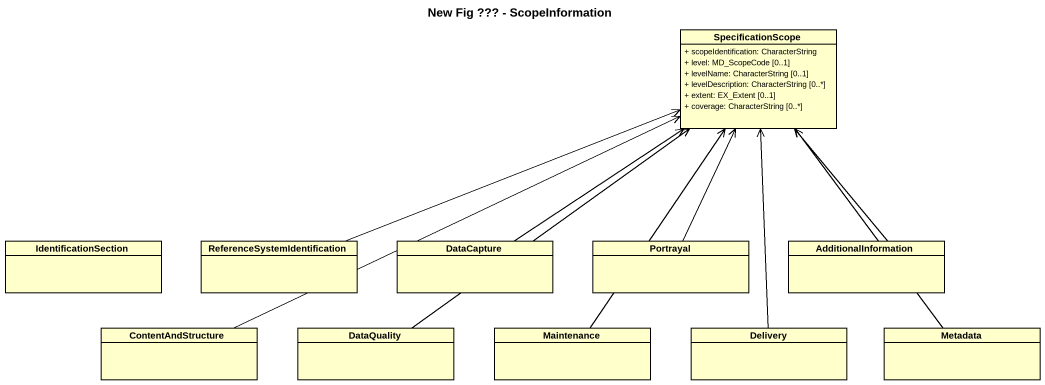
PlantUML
@startuml
title New Fig ??? - ScopeInformation
hide circle
hide empty members
skinparam classAttributeIconSize 0
class SpecificationScope {
  + scopeIdentification: CharacterString
  + level: MD_ScopeCode [0..1]
  + levelName: CharacterString [0..1]
  + levelDescription: CharacterString [0..*]
  + extent: EX_Extent [0..1]
  + coverage: CharacterString [0..*]
}
class IdentificationSection
class "ReferenceSystemIdentification" as ReferenceSystemIdentificatio
class DataCapture
class Portrayal
class AdditionalInformation
class ContentAndStructure
class DataQuality
class Maintenance
class Delivery
class Metadata
ReferenceSystemIdentificatio -right-> SpecificationScope
DataCapture -up-> SpecificationScope
Portrayal -up-> SpecificationScope
AdditionalInformation -up-> SpecificationScope
ContentAndStructure -right-> SpecificationScope
DataQuality -up-> SpecificationScope
Maintenance -up-> SpecificationScope
Delivery -up-> SpecificationScope
Metadata -up-> SpecificationScope
@enduml
